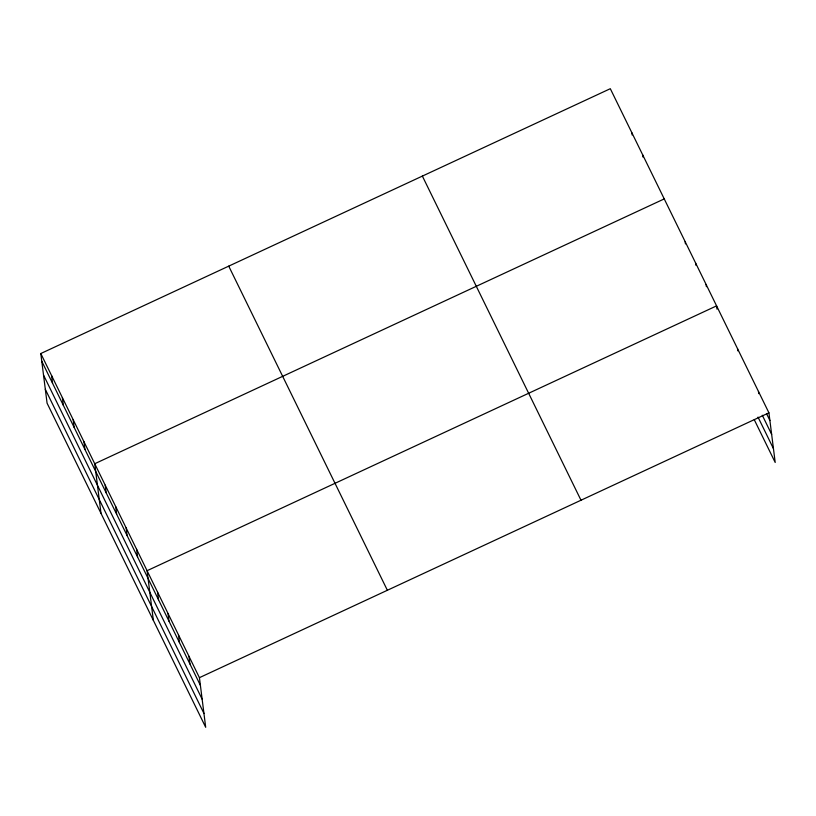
<?xml version="1.0" encoding="UTF-8"?>
<svg xmlns="http://www.w3.org/2000/svg" width="816" height="816" viewBox="0 0 816 816"><rect width="100%" height="100%" fill="white"/><g stroke="black" fill="none" stroke-linecap="round" stroke-linejoin="round"><path stroke-width="1.22" d="M40.8 353.532L199.43 677.668L205.693 727.301L47.073 403.165L40.8 353.532L610.307 88.699L768.927 412.835L775.2 462.468L754.259 419.689M664.234 198.91L94.738 463.733L101 513.366M199.43 677.668L768.927 412.835M766.601 413.783L769.906 420.546M762.287 415.242L771.65 434.377M758.023 417.109L773.456 448.637M422.372 176.093L580.992 500.228M228.735 266.138L387.365 590.274M41.769 361.233L200.399 685.369M43.523 375.064L202.144 699.21M45.319 389.324L203.949 713.459M758.462 391.445L758.737 393.649M737.521 348.656L737.797 350.86M716.999 309.172L716.581 305.878L147.084 570.7L153.347 620.333M706.115 284.478L706.391 286.681M695.64 263.089L695.926 265.292M685.175 241.699L685.45 243.892M642.661 154.826L642.937 157.029M631.88 132.784L632.155 134.987M188.955 656.278L189.934 663.979M178.49 634.879L179.459 642.59M168.014 613.489L168.994 621.19M157.549 592.09L158.518 599.801M136.609 549.311L137.588 557.012M126.143 527.911L127.112 535.622M115.668 506.522L116.647 514.223M105.203 485.132L106.172 492.833M83.946 441.691L84.915 449.402M73.165 419.648L74.134 427.36M62.373 397.606L63.342 405.317M51.592 375.574L52.561 383.275"/></g></svg>
